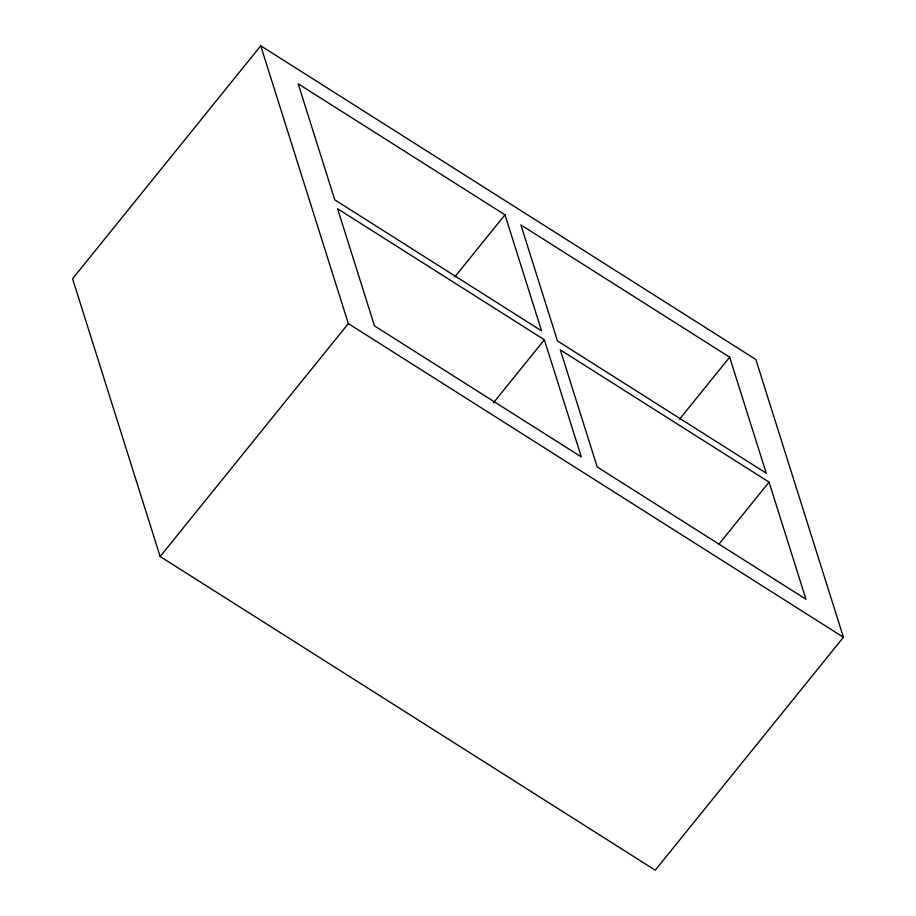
<?xml version="1.0" encoding="UTF-8"?>
<svg xmlns="http://www.w3.org/2000/svg" width="916" height="916" viewBox="0 0 916 916"><rect width="100%" height="100%" fill="white"/><g stroke="black" fill="none" stroke-linecap="round" stroke-linejoin="round"><path stroke-width="1.37" d="M260.739 45.8L72.57 278.739L160.151 556.527L655.261 870.2L843.43 637.261L755.849 359.473L260.739 45.8L348.332 323.588L843.43 637.261M160.151 556.527L348.332 323.588M454.794 276.93L504.979 214.813L298.181 83.803L334.764 199.837L541.562 330.848L504.979 214.813M493.3 402.994L544.367 339.767L337.58 208.756L374.518 325.901L581.305 456.912L544.367 339.767M679.477 419.288L729.663 357.171L520.883 224.901L557.466 340.924L766.245 473.194L729.663 357.171M718.877 544.23L769.062 482.114L560.283 349.843L597.209 466.988L805.988 599.259L769.062 482.114"/></g></svg>
